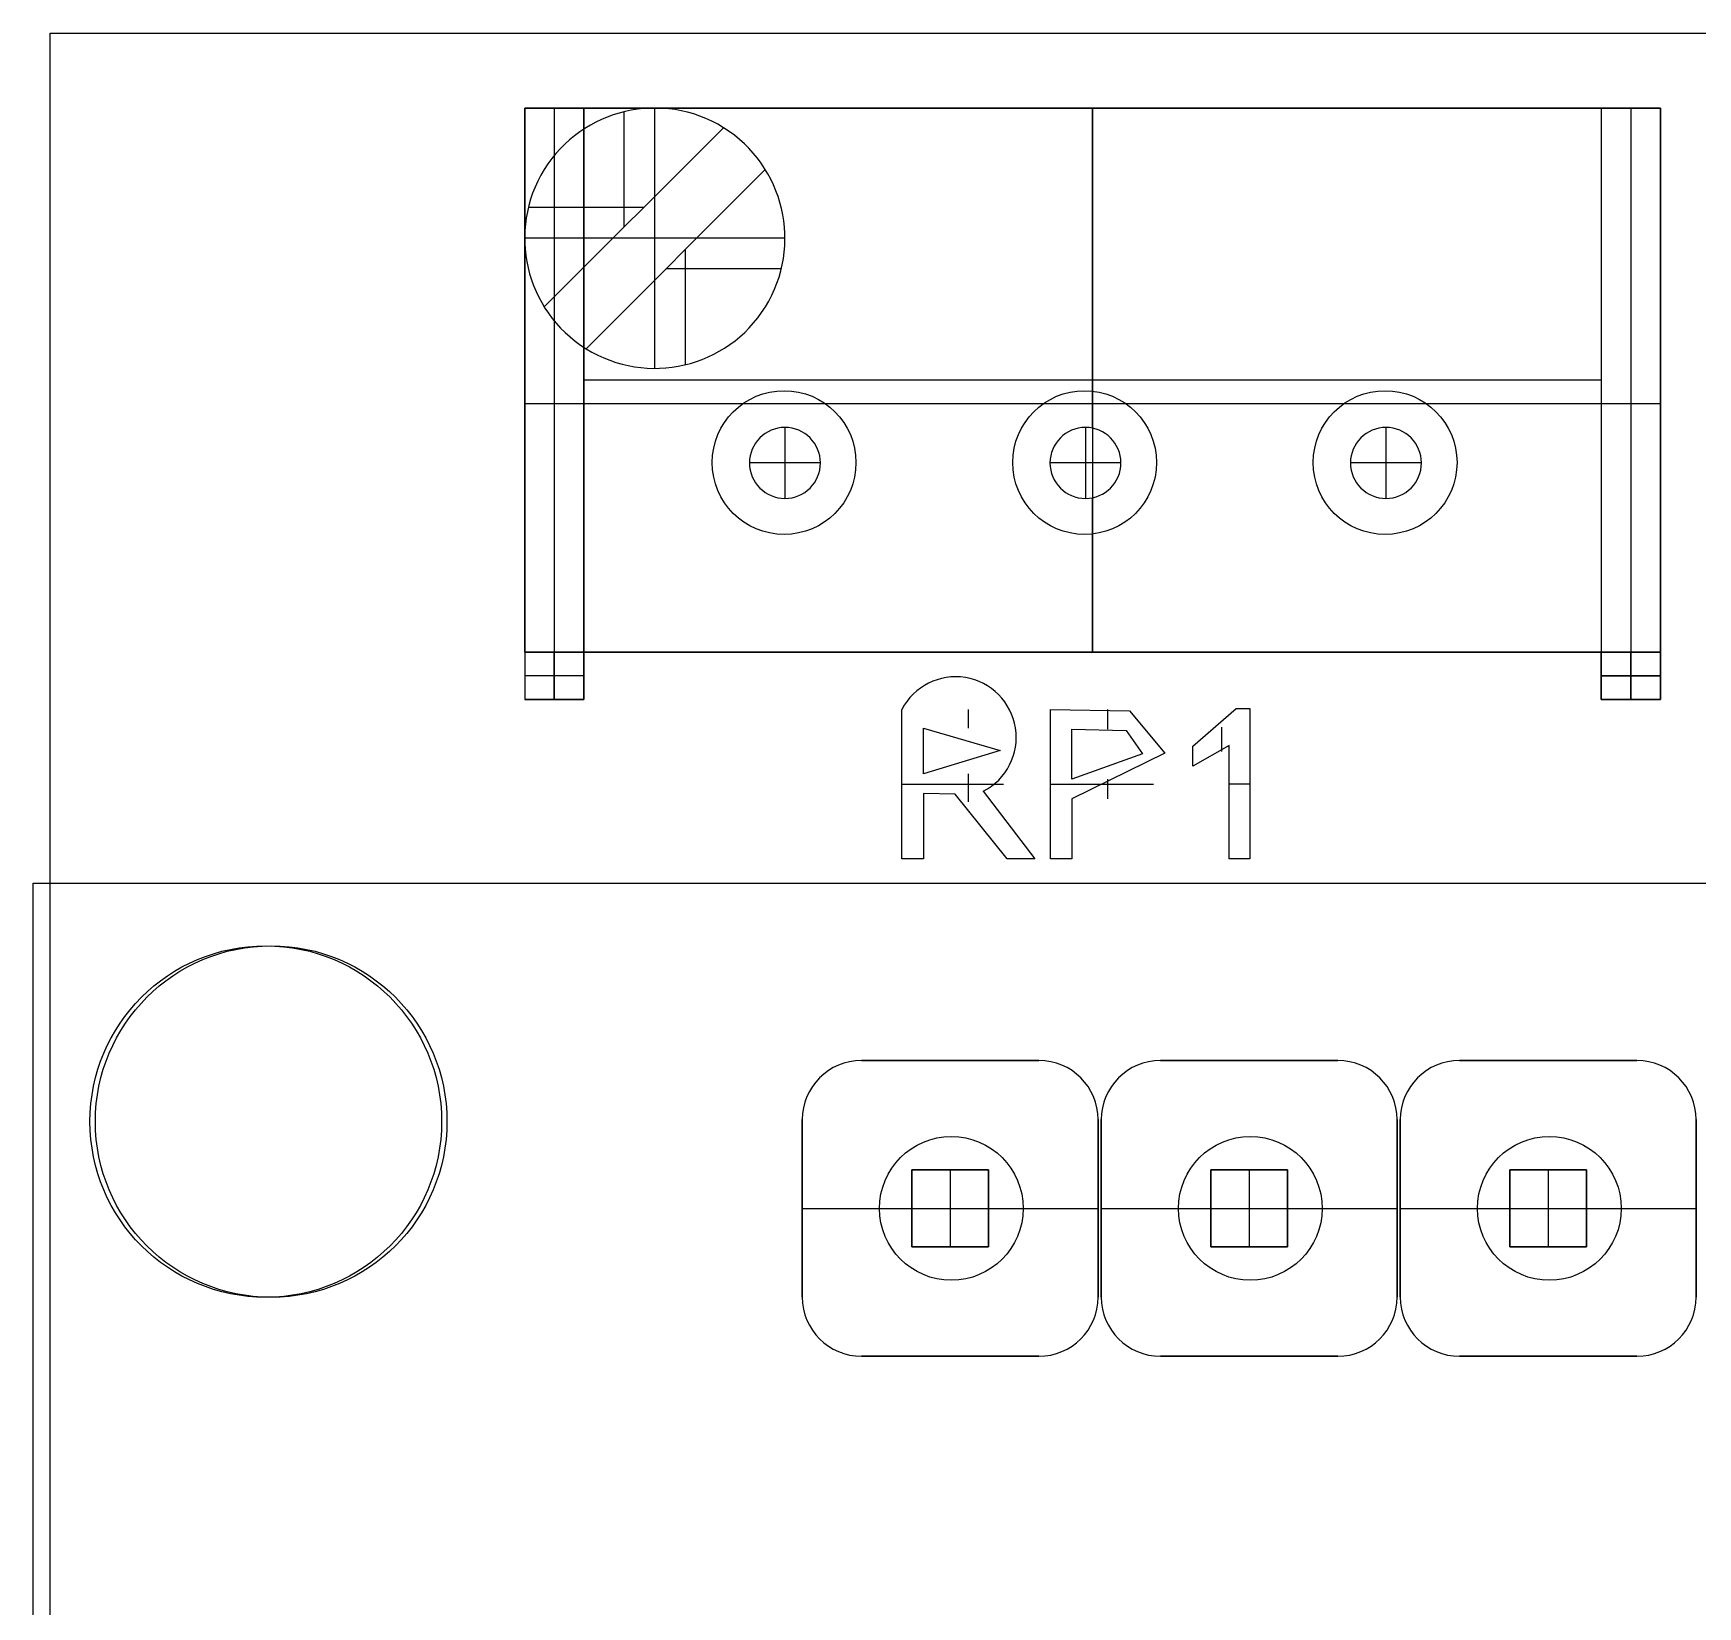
# Model space of a CAD drawing. Extents: x -0.02 to 3.17, y 0 to 2.28.
# Drawn here: x -0.019 to 0.535, y 1.754 to 2.278 of the extents above; entities that cross this region are included whole.
import ezdxf

# ---------------------------------------------------------------- set-up
doc = ezdxf.new("R2010")
doc.units = 0
doc.header["$LTSCALE"] = 0.03937
for name, color, linetype in [('LCDKEYPAD_SHIELD$1602', 3, 'CONTINUOUS'), ('LCDKEYPAD_SHIELD$1602$LCD_', 7, 'CONTINUOUS'), ('LCDKEYPAD_SHIELD$BOARD', 178, 'CONTINUOUS'), ('LCDKEYPAD_SHIELD$LKS_COMPO', 7, 'CONTINUOUS'), ('LCDKEYPAD_SHIELD$NOTES', 7, 'CONTINUOUS')]:
    doc.layers.add(name, color=color, linetype=linetype)

msp = doc.modelspace()

# ---------------------------------------------------------------- linework, layer by layer
at = {"layer": 'LCDKEYPAD_SHIELD$1602'}
for p, q in [((-0.01913, 0.57784, 0.16356), (-0.01913, 1.99517, 0.16356)), ((-0.01913, 1.99517, 0.16356), (-0.01913, 1.99517, 0.10057)), ((-0.01913, 0.57784, 0.10057), (-0.01913, 1.99517, 0.10057)), ((-0.01913, 1.99517, 0.16356), (3.15016, 1.99517, 0.16356)), ((-0.01913, 1.99517, 0.10057), (3.15016, 1.99517, 0.10057)), ((0.11674, 1.9158, 0.10057), (0.11674, 1.9158, 0.16356))]:
    msp.add_line(p, q, dxfattribs=at)
for centre in [(0.05824, 1.9158, 0.16356), (0.05824, 1.9158, 0.10057)]:
    msp.add_circle(centre, 0.0585, dxfattribs=at)
at = {"layer": 'LCDKEYPAD_SHIELD$1602$LCD_', "color": 0}
for p, q in [((0.25646, 1.93611, 0.00214), (0.31552, 1.93611, 0.00214)), ((0.25646, 1.93611, 0.00214), (0.31552, 1.93611, 0.00214)), ((0.31552, 1.93611, 0.10057), (0.25646, 1.93611, 0.10057)), ((0.25646, 1.93611, 0.10057), (0.25646, 1.93611, 0.00214)), ((0.31552, 1.93611, 0.05136), (0.25646, 1.93611, 0.05136)), ((0.25646, 1.93611, 0.10057), (0.25646, 1.93611, 0.00214)), ((0.28599, 1.93611, 0.00214), (0.28599, 1.93611, 0.10057)), ((0.31552, 1.93611, 0.00214), (0.31552, 1.93611, 0.10057)), ((0.31552, 1.93611, 0.00214), (0.31552, 1.93611, 0.10057)), ((0.35596, 1.93611, 0.10057), (0.35596, 1.93611, 0.00214)), ((0.35596, 1.93611, 0.00214), (0.41502, 1.93611, 0.00214)), ((0.41502, 1.93611, 0.10057), (0.35596, 1.93611, 0.10057)), ((0.35596, 1.93611, 0.10057), (0.35596, 1.93611, 0.00214)), ((0.41502, 1.93611, 0.05136), (0.35596, 1.93611, 0.05136)), ((0.35596, 1.93611, 0.00214), (0.41502, 1.93611, 0.00214)), ((0.38549, 1.93611, 0.00214), (0.38549, 1.93611, 0.10057)), ((0.41502, 1.93611, 0.00214), (0.41502, 1.93611, 0.10057)), ((0.41502, 1.93611, 0.00214), (0.41502, 1.93611, 0.10057)), ((0.45546, 1.93611, 0.10057), (0.45546, 1.93611, 0.00214)), ((0.45546, 1.93611, 0.00214), (0.51452, 1.93611, 0.00214)), ((0.51452, 1.93611, 0.10057), (0.45546, 1.93611, 0.10057)), ((0.45546, 1.93611, 0.10057), (0.45546, 1.93611, 0.00214)), ((0.51452, 1.93611, 0.05136), (0.45546, 1.93611, 0.05136)), ((0.45546, 1.93611, 0.00214), (0.51452, 1.93611, 0.00214)), ((0.48499, 1.93611, 0.00214), (0.48499, 1.93611, 0.10057)), ((0.51452, 1.93611, 0.00214), (0.51452, 1.93611, 0.10057)), ((0.51452, 1.93611, 0.00214), (0.51452, 1.93611, 0.10057)), ((0.23678, 1.85737, 0.00214), (0.23678, 1.91643, 0.00214)), ((0.23678, 1.91643, 0.00214), (0.23678, 1.91643, 0.10057)), ((0.23678, 1.85737, 0.00214), (0.23678, 1.91643, 0.00214)), ((0.23678, 1.91643, 0.10057), (0.23678, 1.85737, 0.10057)), ((0.23678, 1.91643, 0.00214), (0.23678, 1.91643, 0.10057)), ((0.23678, 1.91643, 0.05136), (0.23678, 1.85737, 0.05136)), ((0.3352, 1.85737, 0.10057), (0.3352, 1.91643, 0.10057)), ((0.3352, 1.91643, 0.10057), (0.3352, 1.91643, 0.00214)), ((0.3352, 1.91643, 0.00214), (0.3352, 1.85737, 0.00214)), ((0.3352, 1.85737, 0.05136), (0.3352, 1.91643, 0.05136)), ((0.3352, 1.91643, 0.00214), (0.3352, 1.85737, 0.00214)), ((0.3352, 1.91643, 0.00214), (0.3352, 1.91643, 0.10057)), ((0.33628, 1.85737, 0.00214), (0.33628, 1.91643, 0.00214)), ((0.33628, 1.91643, 0.10057), (0.33628, 1.85737, 0.10057)), ((0.33628, 1.91643, 0.00214), (0.33628, 1.91643, 0.10057)), ((0.33628, 1.91643, 0.05136), (0.33628, 1.85737, 0.05136)), ((0.33628, 1.91643, 0.00214), (0.33628, 1.91643, 0.10057)), ((0.33628, 1.85737, 0.00214), (0.33628, 1.91643, 0.00214)), ((0.4347, 1.91643, 0.00214), (0.4347, 1.91643, 0.10057)), ((0.4347, 1.91643, 0.00214), (0.4347, 1.85737, 0.00214)), ((0.4347, 1.85737, 0.10057), (0.4347, 1.91643, 0.10057)), ((0.4347, 1.91643, 0.10057), (0.4347, 1.91643, 0.00214)), ((0.4347, 1.91643, 0.00214), (0.4347, 1.85737, 0.00214)), ((0.4347, 1.85737, 0.05136), (0.4347, 1.91643, 0.05136)), ((0.43578, 1.85737, 0.00214), (0.43578, 1.91643, 0.00214)), ((0.43578, 1.91643, 0.10057), (0.43578, 1.85737, 0.10057)), ((0.43578, 1.91643, 0.00214), (0.43578, 1.91643, 0.10057)), ((0.43578, 1.91643, 0.05136), (0.43578, 1.85737, 0.05136)), ((0.43578, 1.91643, 0.00214), (0.43578, 1.91643, 0.10057)), ((0.43578, 1.85737, 0.00214), (0.43578, 1.91643, 0.00214)), ((0.5342, 1.91643, 0.00214), (0.5342, 1.91643, 0.10057)), ((0.5342, 1.91643, 0.00214), (0.5342, 1.85737, 0.00214)), ((0.5342, 1.85737, 0.10057), (0.5342, 1.91643, 0.10057)), ((0.5342, 1.91643, 0.10057), (0.5342, 1.91643, 0.00214)), ((0.5342, 1.91643, 0.00214), (0.5342, 1.85737, 0.00214)), ((0.5342, 1.85737, 0.05136), (0.5342, 1.91643, 0.05136)), ((0.29878, 1.8997, 0.00214), (0.27319, 1.8997, 0.00214)), ((0.27319, 1.8997, 0.00214), (0.27319, 1.8741, 0.00214)), ((0.29878, 1.8741, 0.00214), (0.29878, 1.8997, 0.00214)), ((0.39828, 1.8997, 0.00214), (0.37269, 1.8997, 0.00214)), ((0.37269, 1.8997, 0.00214), (0.37269, 1.8741, 0.00214)), ((0.39828, 1.8741, 0.00214), (0.39828, 1.8997, 0.00214)), ((0.49778, 1.8997, 0.00214), (0.47219, 1.8997, 0.00214)), ((0.47219, 1.8997, 0.00214), (0.47219, 1.8741, 0.00214)), ((0.49778, 1.8741, 0.00214), (0.49778, 1.8997, 0.00214)), ((0.23678, 1.8869, 0.00214), (0.27319, 1.8869, 0.00214)), ((0.23678, 1.8869, 0.00214), (0.23678, 1.8869, 0.10057)), ((0.29878, 1.8869, 0.00214), (0.3352, 1.8869, 0.00214)), ((0.3352, 1.8869, 0.10057), (0.3352, 1.8869, 0.00214)), ((0.33628, 1.8869, 0.00214), (0.33628, 1.8869, 0.10057)), ((0.33628, 1.8869, 0.00214), (0.37269, 1.8869, 0.00214)), ((0.39828, 1.8869, 0.00214), (0.4347, 1.8869, 0.00214)), ((0.4347, 1.8869, 0.10057), (0.4347, 1.8869, 0.00214)), ((0.43578, 1.8869, 0.00214), (0.43578, 1.8869, 0.10057)), ((0.43578, 1.8869, 0.00214), (0.47219, 1.8869, 0.00214)), ((0.49778, 1.8869, 0.00214), (0.5342, 1.8869, 0.00214)), ((0.5342, 1.8869, 0.10057), (0.5342, 1.8869, 0.00214)), ((0.27319, 1.8741, 0.00214), (0.29878, 1.8741, 0.00214)), ((0.37269, 1.8741, 0.00214), (0.39828, 1.8741, 0.00214)), ((0.47219, 1.8741, 0.00214), (0.49778, 1.8741, 0.00214)), ((0.23678, 1.85737, 0.10057), (0.23678, 1.85737, 0.00214)), ((0.23678, 1.85737, 0.10057), (0.23678, 1.85737, 0.00214)), ((0.3352, 1.85737, 0.00214), (0.3352, 1.85737, 0.10057)), ((0.3352, 1.85737, 0.00214), (0.3352, 1.85737, 0.10057)), ((0.33628, 1.85737, 0.10057), (0.33628, 1.85737, 0.00214)), ((0.33628, 1.85737, 0.10057), (0.33628, 1.85737, 0.00214)), ((0.4347, 1.85737, 0.00214), (0.4347, 1.85737, 0.10057)), ((0.4347, 1.85737, 0.00214), (0.4347, 1.85737, 0.10057)), ((0.43578, 1.85737, 0.10057), (0.43578, 1.85737, 0.00214)), ((0.43578, 1.85737, 0.10057), (0.43578, 1.85737, 0.00214)), ((0.5342, 1.85737, 0.00214), (0.5342, 1.85737, 0.10057)), ((0.5342, 1.85737, 0.00214), (0.5342, 1.85737, 0.10057)), ((0.31552, 1.83769, 0.00214), (0.25646, 1.83769, 0.00214)), ((0.31552, 1.83769, 0.00214), (0.25646, 1.83769, 0.00214)), ((0.25646, 1.83769, 0.10057), (0.31552, 1.83769, 0.10057)), ((0.25646, 1.83769, 0.00214), (0.25646, 1.83769, 0.10057)), ((0.31552, 1.83769, 0.05136), (0.25646, 1.83769, 0.05136)), ((0.25646, 1.83769, 0.00214), (0.25646, 1.83769, 0.10057)), ((0.28599, 1.83769, 0.10057), (0.28599, 1.83769, 0.00214)), ((0.31552, 1.83769, 0.10057), (0.31552, 1.83769, 0.00214)), ((0.31552, 1.83769, 0.10057), (0.31552, 1.83769, 0.00214)), ((0.35596, 1.83769, 0.00214), (0.35596, 1.83769, 0.10057)), ((0.41502, 1.83769, 0.00214), (0.35596, 1.83769, 0.00214)), ((0.35596, 1.83769, 0.10057), (0.41502, 1.83769, 0.10057)), ((0.35596, 1.83769, 0.00214), (0.35596, 1.83769, 0.10057)), ((0.41502, 1.83769, 0.05136), (0.35596, 1.83769, 0.05136)), ((0.41502, 1.83769, 0.00214), (0.35596, 1.83769, 0.00214)), ((0.38549, 1.83769, 0.10057), (0.38549, 1.83769, 0.00214)), ((0.41502, 1.83769, 0.10057), (0.41502, 1.83769, 0.00214)), ((0.41502, 1.83769, 0.10057), (0.41502, 1.83769, 0.00214)), ((0.45546, 1.83769, 0.00214), (0.45546, 1.83769, 0.10057)), ((0.51452, 1.83769, 0.00214), (0.45546, 1.83769, 0.00214)), ((0.45546, 1.83769, 0.10057), (0.51452, 1.83769, 0.10057)), ((0.45546, 1.83769, 0.00214), (0.45546, 1.83769, 0.10057)), ((0.51452, 1.83769, 0.05136), (0.45546, 1.83769, 0.05136)), ((0.51452, 1.83769, 0.00214), (0.45546, 1.83769, 0.00214)), ((0.48499, 1.83769, 0.10057), (0.48499, 1.83769, 0.00214)), ((0.51452, 1.83769, 0.10057), (0.51452, 1.83769, 0.00214)), ((0.51452, 1.83769, 0.10057), (0.51452, 1.83769, 0.00214))]:
    msp.add_line(p, q, dxfattribs=at)
at = {"layer": 'LCDKEYPAD_SHIELD$1602$LCD_', "color": 7}
for p, q in [((0.29878, 1.8997, 0.06908), (0.27319, 1.8997, 0.06908)), ((0.27319, 1.8997, -0.14745), (0.27319, 1.8997, 0.00214)), ((0.27319, 1.8997, -0.14745), (0.29878, 1.8997, -0.14745)), ((0.27319, 1.8997, 0.06908), (0.27319, 1.8741, 0.06908)), ((0.27319, 1.8741, -0.14745), (0.27319, 1.8997, -0.14745)), ((0.29878, 1.8997, 0.21868), (0.27319, 1.8997, 0.21868)), ((0.27319, 1.8997, 0.21868), (0.27319, 1.8741, 0.21868)), ((0.27319, 1.8741, 0.00214), (0.27319, 1.8997, 0.00214)), ((0.27319, 1.8997, 0.06908), (0.27319, 1.8997, 0.21868)), ((0.27319, 1.8997, 0.00214), (0.29878, 1.8997, 0.00214)), ((0.27319, 1.8997, 0.00214), (0.27319, 1.8997, 0.06908)), ((0.27319, 1.8997, -0.03919), (0.27319, 1.8741, -0.03919)), ((0.27319, 1.8997, 0.11041), (0.27319, 1.8741, 0.11041)), ((0.29878, 1.8997, -0.03919), (0.27319, 1.8997, -0.03919)), ((0.29878, 1.8997, 0.11041), (0.27319, 1.8997, 0.11041)), ((0.27319, 1.8741, -0.14745), (0.27319, 1.8997, -0.14745)), ((0.27319, 1.8997, -0.14745), (0.29878, 1.8997, -0.14745)), ((0.28599, 1.8997, 0.00214), (0.28599, 1.8997, 0.06908)), ((0.28599, 1.8997, -0.14745), (0.28599, 1.8997, 0.00214)), ((0.28599, 1.8997, 0.06908), (0.28599, 1.8997, 0.21868)), ((0.28599, 1.8997, -0.14745), (0.28599, 1.8741, -0.14745)), ((0.29878, 1.8997, 0.06908), (0.29878, 1.8997, 0.00214)), ((0.29878, 1.8741, 0.06908), (0.29878, 1.8997, 0.06908)), ((0.29878, 1.8997, -0.14745), (0.29878, 1.8741, -0.14745)), ((0.29878, 1.8997, 0.21868), (0.29878, 1.8997, 0.06908)), ((0.29878, 1.8741, 0.21868), (0.29878, 1.8997, 0.21868)), ((0.29878, 1.8997, 0.00214), (0.29878, 1.8741, 0.00214)), ((0.29878, 1.8997, 0.00214), (0.29878, 1.8997, -0.14745)), ((0.29878, 1.8997, -0.03919), (0.29878, 1.8741, -0.03919)), ((0.29878, 1.8997, 0.11041), (0.29878, 1.8741, 0.11041)), ((0.29878, 1.8997, -0.14745), (0.29878, 1.8741, -0.14745)), ((0.37269, 1.8997, 0.06908), (0.37269, 1.8741, 0.06908)), ((0.37269, 1.8997, -0.14745), (0.37269, 1.8997, 0.00214)), ((0.37269, 1.8741, -0.14745), (0.37269, 1.8997, -0.14745)), ((0.39828, 1.8997, 0.06908), (0.37269, 1.8997, 0.06908)), ((0.37269, 1.8997, -0.14745), (0.39828, 1.8997, -0.14745)), ((0.37269, 1.8997, 0.21868), (0.37269, 1.8741, 0.21868)), ((0.39828, 1.8997, 0.21868), (0.37269, 1.8997, 0.21868)), ((0.37269, 1.8997, 0.00214), (0.39828, 1.8997, 0.00214)), ((0.37269, 1.8997, 0.06908), (0.37269, 1.8997, 0.21868)), ((0.37269, 1.8741, 0.00214), (0.37269, 1.8997, 0.00214)), ((0.37269, 1.8997, 0.00214), (0.37269, 1.8997, 0.06908)), ((0.39828, 1.8997, -0.03919), (0.37269, 1.8997, -0.03919)), ((0.39828, 1.8997, 0.11041), (0.37269, 1.8997, 0.11041)), ((0.37269, 1.8997, -0.03919), (0.37269, 1.8741, -0.03919)), ((0.37269, 1.8997, 0.11041), (0.37269, 1.8741, 0.11041)), ((0.37269, 1.8741, -0.14745), (0.37269, 1.8997, -0.14745)), ((0.37269, 1.8997, -0.14745), (0.39828, 1.8997, -0.14745)), ((0.38549, 1.8997, 0.00214), (0.38549, 1.8997, 0.06908)), ((0.38549, 1.8997, -0.14745), (0.38549, 1.8997, 0.00214)), ((0.38549, 1.8997, 0.06908), (0.38549, 1.8997, 0.21868)), ((0.38549, 1.8997, -0.14745), (0.38549, 1.8741, -0.14745)), ((0.39828, 1.8741, 0.06908), (0.39828, 1.8997, 0.06908)), ((0.39828, 1.8997, -0.14745), (0.39828, 1.8741, -0.14745)), ((0.39828, 1.8997, 0.06908), (0.39828, 1.8997, 0.00214)), ((0.39828, 1.8741, 0.21868), (0.39828, 1.8997, 0.21868)), ((0.39828, 1.8997, 0.21868), (0.39828, 1.8997, 0.06908)), ((0.39828, 1.8997, 0.00214), (0.39828, 1.8741, 0.00214)), ((0.39828, 1.8997, 0.00214), (0.39828, 1.8997, -0.14745)), ((0.39828, 1.8997, -0.03919), (0.39828, 1.8741, -0.03919)), ((0.39828, 1.8997, 0.11041), (0.39828, 1.8741, 0.11041)), ((0.39828, 1.8997, -0.14745), (0.39828, 1.8741, -0.14745)), ((0.47219, 1.8997, 0.06908), (0.47219, 1.8741, 0.06908)), ((0.47219, 1.8997, -0.14745), (0.47219, 1.8997, 0.00214)), ((0.47219, 1.8741, -0.14745), (0.47219, 1.8997, -0.14745)), ((0.49778, 1.8997, 0.06908), (0.47219, 1.8997, 0.06908)), ((0.47219, 1.8997, -0.14745), (0.49778, 1.8997, -0.14745)), ((0.47219, 1.8997, 0.21868), (0.47219, 1.8741, 0.21868)), ((0.49778, 1.8997, 0.21868), (0.47219, 1.8997, 0.21868)), ((0.47219, 1.8997, 0.00214), (0.49778, 1.8997, 0.00214)), ((0.47219, 1.8997, 0.06908), (0.47219, 1.8997, 0.21868)), ((0.47219, 1.8741, 0.00214), (0.47219, 1.8997, 0.00214)), ((0.47219, 1.8997, 0.00214), (0.47219, 1.8997, 0.06908)), ((0.49778, 1.8997, -0.03919), (0.47219, 1.8997, -0.03919)), ((0.49778, 1.8997, 0.11041), (0.47219, 1.8997, 0.11041)), ((0.47219, 1.8997, -0.03919), (0.47219, 1.8741, -0.03919)), ((0.47219, 1.8997, 0.11041), (0.47219, 1.8741, 0.11041)), ((0.47219, 1.8741, -0.14745), (0.47219, 1.8997, -0.14745)), ((0.47219, 1.8997, -0.14745), (0.49778, 1.8997, -0.14745)), ((0.48499, 1.8997, 0.00214), (0.48499, 1.8997, 0.06908)), ((0.48499, 1.8997, -0.14745), (0.48499, 1.8997, 0.00214)), ((0.48499, 1.8997, 0.06908), (0.48499, 1.8997, 0.21868)), ((0.48499, 1.8997, -0.14745), (0.48499, 1.8741, -0.14745)), ((0.49778, 1.8741, 0.06908), (0.49778, 1.8997, 0.06908)), ((0.49778, 1.8997, -0.14745), (0.49778, 1.8741, -0.14745)), ((0.49778, 1.8997, 0.06908), (0.49778, 1.8997, 0.00214)), ((0.49778, 1.8741, 0.21868), (0.49778, 1.8997, 0.21868)), ((0.49778, 1.8997, 0.21868), (0.49778, 1.8997, 0.06908)), ((0.49778, 1.8997, 0.00214), (0.49778, 1.8741, 0.00214)), ((0.49778, 1.8997, 0.00214), (0.49778, 1.8997, -0.14745)), ((0.49778, 1.8997, -0.03919), (0.49778, 1.8741, -0.03919)), ((0.49778, 1.8997, 0.11041), (0.49778, 1.8741, 0.11041)), ((0.49778, 1.8997, -0.14745), (0.49778, 1.8741, -0.14745)), ((0.27319, 1.8869, 0.00214), (0.27319, 1.8869, 0.06908)), ((0.27319, 1.8869, -0.14745), (0.27319, 1.8869, 0.00214)), ((0.27319, 1.8869, 0.06908), (0.27319, 1.8869, 0.21868)), ((0.27319, 1.8869, -0.14745), (0.29878, 1.8869, -0.14745)), ((0.29878, 1.8869, 0.06908), (0.29878, 1.8869, 0.00214)), ((0.29878, 1.8869, 0.00214), (0.29878, 1.8869, -0.14745)), ((0.29878, 1.8869, 0.21868), (0.29878, 1.8869, 0.06908)), ((0.37269, 1.8869, 0.00214), (0.37269, 1.8869, 0.06908)), ((0.37269, 1.8869, -0.14745), (0.37269, 1.8869, 0.00214)), ((0.37269, 1.8869, 0.06908), (0.37269, 1.8869, 0.21868)), ((0.37269, 1.8869, -0.14745), (0.39828, 1.8869, -0.14745)), ((0.39828, 1.8869, 0.06908), (0.39828, 1.8869, 0.00214)), ((0.39828, 1.8869, 0.00214), (0.39828, 1.8869, -0.14745)), ((0.39828, 1.8869, 0.21868), (0.39828, 1.8869, 0.06908)), ((0.47219, 1.8869, 0.00214), (0.47219, 1.8869, 0.06908)), ((0.47219, 1.8869, -0.14745), (0.47219, 1.8869, 0.00214)), ((0.47219, 1.8869, 0.06908), (0.47219, 1.8869, 0.21868)), ((0.47219, 1.8869, -0.14745), (0.49778, 1.8869, -0.14745)), ((0.49778, 1.8869, 0.06908), (0.49778, 1.8869, 0.00214)), ((0.49778, 1.8869, 0.00214), (0.49778, 1.8869, -0.14745)), ((0.49778, 1.8869, 0.21868), (0.49778, 1.8869, 0.06908)), ((0.27319, 1.8741, -0.14745), (0.27319, 1.8741, 0.00214)), ((0.27319, 1.8741, 0.06908), (0.29878, 1.8741, 0.06908)), ((0.29878, 1.8741, -0.14745), (0.27319, 1.8741, -0.14745)), ((0.27319, 1.8741, 0.21868), (0.29878, 1.8741, 0.21868)), ((0.29878, 1.8741, 0.00214), (0.27319, 1.8741, 0.00214)), ((0.27319, 1.8741, 0.06908), (0.27319, 1.8741, 0.21868)), ((0.27319, 1.8741, 0.00214), (0.27319, 1.8741, 0.06908)), ((0.29878, 1.8741, -0.03919), (0.27319, 1.8741, -0.03919)), ((0.29878, 1.8741, 0.11041), (0.27319, 1.8741, 0.11041)), ((0.29878, 1.8741, -0.14745), (0.27319, 1.8741, -0.14745)), ((0.28599, 1.8741, 0.06908), (0.28599, 1.8741, 0.00214)), ((0.28599, 1.8741, 0.00214), (0.28599, 1.8741, -0.14745)), ((0.28599, 1.8741, 0.21868), (0.28599, 1.8741, 0.06908)), ((0.29878, 1.8741, -0.14745), (0.29878, 1.8741, 0.00214)), ((0.29878, 1.8741, 0.06908), (0.29878, 1.8741, 0.21868)), ((0.29878, 1.8741, 0.00214), (0.29878, 1.8741, 0.06908)), ((0.37269, 1.8741, 0.06908), (0.39828, 1.8741, 0.06908)), ((0.37269, 1.8741, -0.14745), (0.37269, 1.8741, 0.00214)), ((0.39828, 1.8741, -0.14745), (0.37269, 1.8741, -0.14745)), ((0.37269, 1.8741, 0.21868), (0.39828, 1.8741, 0.21868)), ((0.37269, 1.8741, 0.06908), (0.37269, 1.8741, 0.21868)), ((0.39828, 1.8741, 0.00214), (0.37269, 1.8741, 0.00214)), ((0.37269, 1.8741, 0.00214), (0.37269, 1.8741, 0.06908)), ((0.39828, 1.8741, -0.03919), (0.37269, 1.8741, -0.03919)), ((0.39828, 1.8741, 0.11041), (0.37269, 1.8741, 0.11041)), ((0.39828, 1.8741, -0.14745), (0.37269, 1.8741, -0.14745)), ((0.38549, 1.8741, 0.06908), (0.38549, 1.8741, 0.00214)), ((0.38549, 1.8741, 0.00214), (0.38549, 1.8741, -0.14745)), ((0.38549, 1.8741, 0.21868), (0.38549, 1.8741, 0.06908)), ((0.39828, 1.8741, -0.14745), (0.39828, 1.8741, 0.00214)), ((0.39828, 1.8741, 0.06908), (0.39828, 1.8741, 0.21868)), ((0.39828, 1.8741, 0.00214), (0.39828, 1.8741, 0.06908)), ((0.47219, 1.8741, 0.06908), (0.49778, 1.8741, 0.06908)), ((0.47219, 1.8741, -0.14745), (0.47219, 1.8741, 0.00214)), ((0.49778, 1.8741, -0.14745), (0.47219, 1.8741, -0.14745)), ((0.47219, 1.8741, 0.21868), (0.49778, 1.8741, 0.21868)), ((0.47219, 1.8741, 0.06908), (0.47219, 1.8741, 0.21868)), ((0.49778, 1.8741, 0.00214), (0.47219, 1.8741, 0.00214)), ((0.47219, 1.8741, 0.00214), (0.47219, 1.8741, 0.06908)), ((0.49778, 1.8741, -0.03919), (0.47219, 1.8741, -0.03919)), ((0.49778, 1.8741, 0.11041), (0.47219, 1.8741, 0.11041)), ((0.49778, 1.8741, -0.14745), (0.47219, 1.8741, -0.14745)), ((0.48499, 1.8741, 0.06908), (0.48499, 1.8741, 0.00214)), ((0.48499, 1.8741, 0.00214), (0.48499, 1.8741, -0.14745)), ((0.48499, 1.8741, 0.21868), (0.48499, 1.8741, 0.06908)), ((0.49778, 1.8741, -0.14745), (0.49778, 1.8741, 0.00214)), ((0.49778, 1.8741, 0.06908), (0.49778, 1.8741, 0.21868)), ((0.49778, 1.8741, 0.00214), (0.49778, 1.8741, 0.06908))]:
    msp.add_line(p, q, dxfattribs=at)
at = {"layer": 'LCDKEYPAD_SHIELD$1602$LCD_', "color": 0}
for centre, start, end in [((0.25646, 1.91643, 0.00214), 90, 180), ((0.25646, 1.91643, 0.10057), 90, 180), ((0.25646, 1.91643, 0.00214), 90, 180), ((0.25646, 1.91643, 0.05136), 90, 180), ((0.31552, 1.91643, 0.00214), 0, 90), ((0.31552, 1.91643, 0.10057), 0, 90), ((0.31552, 1.91643, 0.00214), 0, 90), ((0.31552, 1.91643, 0.05136), 0, 90), ((0.35596, 1.91643, 0.10057), 90, 180), ((0.35596, 1.91643, 0.00214), 90, 180), ((0.35596, 1.91643, 0.05136), 90, 180), ((0.35596, 1.91643, 0.00214), 90, 180), ((0.41502, 1.91643, 0.10057), 0, 90), ((0.41502, 1.91643, 0.00214), 0, 90), ((0.41502, 1.91643, 0.05136), 0, 90), ((0.41502, 1.91643, 0.00214), 0, 90), ((0.45546, 1.91643, 0.10057), 90, 180), ((0.45546, 1.91643, 0.00214), 90, 180), ((0.45546, 1.91643, 0.05136), 90, 180), ((0.45546, 1.91643, 0.00214), 90, 180), ((0.51452, 1.91643, 0.10057), 0, 90), ((0.51452, 1.91643, 0.00214), 0, 90), ((0.51452, 1.91643, 0.05136), 0, 90), ((0.51452, 1.91643, 0.00214), 0, 90), ((0.25646, 1.85737, 0.00214), 180, 270), ((0.25646, 1.85737, 0.10057), 180, 270), ((0.25646, 1.85737, 0.00214), 180, 270), ((0.25646, 1.85737, 0.05136), 180, 270), ((0.31552, 1.85737, 0.00214), 270, 0), ((0.31552, 1.85737, 0.10057), 270, 0), ((0.31552, 1.85737, 0.00214), 270, 0), ((0.31552, 1.85737, 0.05136), 270, 0), ((0.35596, 1.85737, 0.10057), 180, 270), ((0.35596, 1.85737, 0.00214), 180, 270), ((0.35596, 1.85737, 0.05136), 180, 270), ((0.35596, 1.85737, 0.00214), 180, 270), ((0.41502, 1.85737, 0.10057), 270, 0), ((0.41502, 1.85737, 0.00214), 270, 0), ((0.41502, 1.85737, 0.05136), 270, 0), ((0.41502, 1.85737, 0.00214), 270, 0), ((0.45546, 1.85737, 0.10057), 180, 270), ((0.45546, 1.85737, 0.00214), 180, 270), ((0.45546, 1.85737, 0.05136), 180, 270), ((0.45546, 1.85737, 0.00214), 180, 270), ((0.51452, 1.85737, 0.10057), 270, 0), ((0.51452, 1.85737, 0.00214), 270, 0), ((0.51452, 1.85737, 0.05136), 270, 0), ((0.51452, 1.85737, 0.00214), 270, 0)]:
    msp.add_arc(centre, 0.01969, start, end, dxfattribs=at)
at = {"layer": 'LCDKEYPAD_SHIELD$BOARD'}
for p, q in [((-0.01348, 0), (-0.01348, 2.278)), ((-0.01348, 2.278), (-0.01348, 2.278, -0.06)), ((-0.01348, 0, -0.06), (-0.01348, 2.278, -0.06)), ((-0.01348, 2.278), (2.928, 2.278)), ((-0.01348, 2.278, -0.06), (2.928, 2.278, -0.06)), ((0.23072, 2.11121), (0.23072, 2.11121, -0.06)), ((0.33072, 2.11121), (0.33072, 2.11121, -0.06)), ((0.43072, 2.11121), (0.43072, 2.11121, -0.06)), ((0.11852, 1.9158), (0.11852, 1.9158, -0.06)), ((0.28637, 1.91082), (0.28637, 1.91082, -0.06)), ((0.38587, 1.91082), (0.38587, 1.91082, -0.06)), ((0.48537, 1.91082), (0.48537, 1.91082, -0.06))]:
    msp.add_line(p, q, dxfattribs=at)
for centre, radius in [((0.23072, 2.13513), 0.02392), ((0.23072, 2.13513, -0.06), 0.02392), ((0.33072, 2.13513), 0.02392), ((0.33072, 2.13513, -0.06), 0.02392), ((0.43072, 2.13513), 0.02392), ((0.43072, 2.13513, -0.06), 0.02392), ((0.06002, 1.9158), 0.0585), ((0.06002, 1.9158, -0.06), 0.0585), ((0.28637, 1.8869), 0.02392), ((0.28637, 1.8869, -0.06), 0.02392), ((0.38587, 1.8869), 0.02392), ((0.38587, 1.8869, -0.06), 0.02392), ((0.48537, 1.8869), 0.02392), ((0.48537, 1.8869, -0.06), 0.02392)]:
    msp.add_circle(centre, radius, dxfattribs=at)
at = {"layer": 'LCDKEYPAD_SHIELD$LKS_COMPO', "color": 162}
for p, q in [((0.16407, 2.25311), (0.14439, 2.25311)), ((0.14439, 2.25311), (0.14439, 2.05626)), ((0.14439, 2.25311, 0.3937), (0.14439, 2.25311)), ((0.14439, 2.25311, 0.3937), (0.14439, 2.05626, 0.3937)), ((0.52234, 2.25311, 0.3937), (0.14439, 2.25311, 0.3937)), ((0.14439, 2.07201, 0.19685), (0.14439, 2.25311, 0.19685)), ((0.14439, 2.25311, 0.19685), (0.52234, 2.25311, 0.19685)), ((0.15423, 2.25311), (0.15423, 2.05626)), ((0.16407, 2.25311, 0.00984), (0.50265, 2.25311, 0.00984)), ((0.16407, 2.07201, 0.00984), (0.16407, 2.25311, 0.00984)), ((0.16407, 2.25311), (0.16407, 2.05626)), ((0.16407, 2.25311, 0.00984), (0.16407, 2.25311)), ((0.16407, 2.05626, 0.00984), (0.16407, 2.25311, 0.00984)), ((0.33336, 2.14657, 0.00984), (0.33336, 2.25311, 0.00984)), ((0.33336, 2.25311, 0.00984), (0.33336, 2.25311, 0.3937)), ((0.33336, 2.25311, 0.3937), (0.33336, 2.07201, 0.3937)), ((0.50265, 2.25311, 0.00984), (0.50265, 2.07201, 0.00984)), ((0.50265, 2.25311), (0.50265, 2.05626)), ((0.52234, 2.25311), (0.50265, 2.25311)), ((0.50265, 2.25311, 0.00984), (0.50265, 2.25311)), ((0.50265, 2.25311, 0.00984), (0.50265, 2.05626, 0.00984)), ((0.5125, 2.25311), (0.5125, 2.05626)), ((0.52234, 2.05626), (0.52234, 2.25311)), ((0.52234, 2.05626, 0.3937), (0.52234, 2.25311, 0.3937)), ((0.52234, 2.25311, 0.3937), (0.52234, 2.25311)), ((0.52234, 2.25311, 0.19685), (0.52234, 2.07201, 0.19685)), ((0.50265, 2.16256, 0.00984), (0.16407, 2.16256, 0.00984)), ((0.16407, 2.15469), (0.14439, 2.15469)), ((0.14439, 2.15469), (0.14439, 2.15469, 0.3937)), ((0.52234, 2.15469, 0.3937), (0.14439, 2.15469, 0.3937)), ((0.16407, 2.15469), (0.16407, 2.15469, 0.00984)), ((0.52234, 2.15469), (0.50265, 2.15469)), ((0.50265, 2.15469), (0.50265, 2.15469, 0.00984)), ((0.52234, 2.15469), (0.52234, 2.15469, 0.3937)), ((0.22333, 2.14398, -0.10827), (0.22333, 2.14398, 0.00984)), ((0.231, 2.14681, -0.10827), (0.231, 2.14681, 0.00984)), ((0.231, 2.14681, -0.10827), (0.231, 2.12319, -0.10827)), ((0.23867, 2.14398, -0.10827), (0.23867, 2.14398, 0.00984)), ((0.32333, 2.14398, -0.10827), (0.32333, 2.14398, 0.00984)), ((0.331, 2.14681, -0.10827), (0.331, 2.14681, 0.00984)), ((0.331, 2.14681, -0.10827), (0.331, 2.12319, -0.10827)), ((0.33867, 2.14398, -0.10827), (0.33867, 2.14398, 0.00984)), ((0.42333, 2.14398, -0.10827), (0.42333, 2.14398, 0.00984)), ((0.431, 2.14681, -0.10827), (0.431, 2.14681, 0.00984)), ((0.431, 2.14681, -0.10827), (0.431, 2.12319, -0.10827)), ((0.43867, 2.14398, -0.10827), (0.43867, 2.14398, 0.00984)), ((0.21919, 2.135, -0.10827), (0.21919, 2.135, 0.00984)), ((0.24281, 2.135, -0.10827), (0.21919, 2.135, -0.10827)), ((0.24281, 2.135, -0.10827), (0.24281, 2.135, 0.00984)), ((0.31919, 2.135, -0.10827), (0.31919, 2.135, 0.00984)), ((0.34281, 2.135, -0.10827), (0.31919, 2.135, -0.10827)), ((0.34281, 2.135, -0.10827), (0.34281, 2.135, 0.00984)), ((0.41919, 2.135, -0.10827), (0.41919, 2.135, 0.00984)), ((0.44281, 2.135, -0.10827), (0.41919, 2.135, -0.10827)), ((0.44281, 2.135, -0.10827), (0.44281, 2.135, 0.00984)), ((0.22333, 2.12602, -0.10827), (0.22333, 2.12602, 0.00984)), ((0.231, 2.12319, -0.10827), (0.231, 2.12319, 0.00984)), ((0.23867, 2.12602, -0.10827), (0.23867, 2.12602, 0.00984)), ((0.32333, 2.12602, -0.10827), (0.32333, 2.12602, 0.00984)), ((0.331, 2.12319, -0.10827), (0.331, 2.12319, 0.00984)), ((0.33336, 2.07201, 0.00984), (0.33336, 2.12343, 0.00984)), ((0.33867, 2.12602, -0.10827), (0.33867, 2.12602, 0.00984)), ((0.42333, 2.12602, -0.10827), (0.42333, 2.12602, 0.00984)), ((0.431, 2.12319, -0.10827), (0.431, 2.12319, 0.00984)), ((0.43867, 2.12602, -0.10827), (0.43867, 2.12602, 0.00984)), ((0.14439, 2.07201, 0.37402), (0.14439, 2.05626, 0.37402)), ((0.14439, 2.07201, 0.37402), (0.14439, 2.07201, 0.01969)), ((0.14439, 2.07201, 0.01969), (0.14439, 2.05626, 0.01969)), ((0.14439, 2.07201, 0.37402), (0.16407, 2.07201, 0.37402)), ((0.16407, 2.07201, 0.01969), (0.14439, 2.07201, 0.01969)), ((0.14439, 2.07201, 0.20177), (0.52234, 2.07201, 0.20177)), ((0.15423, 2.07201, 0.37402), (0.15423, 2.05626, 0.37402)), ((0.15423, 2.05626, 0.01969), (0.15423, 2.07201, 0.01969)), ((0.50265, 2.07201, 0.00984), (0.16407, 2.07201, 0.00984)), ((0.50265, 2.07201, 0.3937), (0.16407, 2.07201, 0.3937)), ((0.16407, 2.07201, 0.3937), (0.16407, 2.05626, 0.3937)), ((0.16407, 2.07201, 0.37402), (0.16407, 2.07201, 0.3937)), ((0.16407, 2.07201, 0.00984), (0.16407, 2.07201, 0.01969)), ((0.16407, 2.07201, 0.37402), (0.16407, 2.05626, 0.37402)), ((0.16407, 2.07201, 0.01969), (0.16407, 2.05626, 0.01969)), ((0.16407, 2.05626, 0.38386), (0.16407, 2.07201, 0.38386)), ((0.33336, 2.07201, 0.00984), (0.33336, 2.07201, 0.3937)), ((0.50265, 2.07201, 0.3937), (0.50265, 2.05626, 0.3937)), ((0.50265, 2.07201, 0.01969), (0.50265, 2.07201, 0.00984)), ((0.52234, 2.07201, 0.01969), (0.50265, 2.07201, 0.01969)), ((0.50265, 2.07201, 0.37402), (0.52234, 2.07201, 0.37402)), ((0.50265, 2.07201, 0.3937), (0.50265, 2.07201, 0.37402)), ((0.50265, 2.07201, 0.37402), (0.50265, 2.05626, 0.37402)), ((0.50265, 2.07201, 0.01969), (0.50265, 2.05626, 0.01969)), ((0.50265, 2.05626, 0.38386), (0.50265, 2.07201, 0.38386)), ((0.5125, 2.05626, 0.37402), (0.5125, 2.07201, 0.37402)), ((0.5125, 2.05626, 0.01969), (0.5125, 2.07201, 0.01969)), ((0.52234, 2.07201, 0.01969), (0.52234, 2.05626, 0.01969)), ((0.52234, 2.07201, 0.01969), (0.52234, 2.07201, 0.37402)), ((0.52234, 2.07201, 0.37402), (0.52234, 2.05626, 0.37402)), ((0.16407, 2.06413, 0.37402), (0.14439, 2.06413, 0.37402)), ((0.16407, 2.06413, 0.01969), (0.14439, 2.06413, 0.01969)), ((0.16407, 2.06413, 0.37402), (0.16407, 2.06413, 0.3937)), ((0.52234, 2.06413, 0.37402), (0.50265, 2.06413, 0.37402)), ((0.50265, 2.06413, 0.37402), (0.50265, 2.06413, 0.3937)), ((0.50265, 2.06413, 0.01969), (0.52234, 2.06413, 0.01969)), ((0.14439, 2.05626, 0.37402), (0.16407, 2.05626, 0.37402)), ((0.14439, 2.05626, 0.3937), (0.14439, 2.05626, 0.37402)), ((0.14439, 2.05626, 0.3937), (0.16407, 2.05626, 0.3937)), ((0.14439, 2.05626), (0.16407, 2.05626)), ((0.14439, 2.05626, 0.01969), (0.14439, 2.05626)), ((0.16407, 2.05626, 0.01969), (0.14439, 2.05626, 0.01969)), ((0.16407, 2.05626, 0.38386), (0.14439, 2.05626, 0.38386)), ((0.16407, 2.05626, 0.00984), (0.14439, 2.05626, 0.00984)), ((0.15423, 2.05626, 0.37402), (0.15423, 2.05626, 0.3937)), ((0.15423, 2.05626), (0.15423, 2.05626, 0.01969)), ((0.16407, 2.05626, 0.37402), (0.16407, 2.05626, 0.3937)), ((0.16407, 2.05626), (0.16407, 2.05626, 0.01969)), ((0.50265, 2.05626), (0.52234, 2.05626)), ((0.50265, 2.05626, 0.3937), (0.50265, 2.05626, 0.37402)), ((0.50265, 2.05626, 0.3937), (0.52234, 2.05626, 0.3937)), ((0.50265, 2.05626, 0.37402), (0.52234, 2.05626, 0.37402)), ((0.52234, 2.05626, 0.01969), (0.50265, 2.05626, 0.01969)), ((0.50265, 2.05626, 0.01969), (0.50265, 2.05626)), ((0.52234, 2.05626, 0.38386), (0.50265, 2.05626, 0.38386)), ((0.52234, 2.05626, 0.00984), (0.50265, 2.05626, 0.00984)), ((0.5125, 2.05626, 0.37402), (0.5125, 2.05626, 0.3937)), ((0.5125, 2.05626), (0.5125, 2.05626, 0.01969)), ((0.52234, 2.05626, 0.3937), (0.52234, 2.05626, 0.37402)), ((0.52234, 2.05626, 0.01969), (0.52234, 2.05626))]:
    msp.add_line(p, q, dxfattribs=at)
at = {"layer": 'LCDKEYPAD_SHIELD$LKS_COMPO', "color": 40}
for p, q in [((0.17747, 2.2135, 0.45669), (0.17747, 2.25189, 0.45669)), ((0.18119, 2.25262, 0.45669), (0.18119, 2.25262, 0.3937)), ((0.18769, 2.1665, 0.3937), (0.18769, 2.25311, 0.3937)), ((0.21055, 2.24658, 0.45669), (0.15091, 2.18694, 0.45669)), ((0.21055, 2.24658, 0.43701), (0.15091, 2.18694, 0.43701)), ((0.21055, 2.24658, 0.44685), (0.15091, 2.18694, 0.44685)), ((0.21055, 2.24658, 0.43701), (0.21055, 2.24658, 0.45669)), ((0.21055, 2.24658, 0.43701), (0.21055, 2.24658, 0.3937)), ((0.15091, 2.23266, 0.45669), (0.15091, 2.23266, 0.3937)), ((0.16483, 2.17302, 0.45669), (0.22447, 2.23266, 0.45669)), ((0.16483, 2.17302, 0.43701), (0.22447, 2.23266, 0.43701)), ((0.16483, 2.17302, 0.44685), (0.22447, 2.23266, 0.44685)), ((0.22447, 2.23266, 0.43701), (0.22447, 2.23266, 0.45669)), ((0.18769, 2.19588, 0.43701), (0.18769, 2.22372, 0.43701)), ((0.22896, 2.22292, 0.45669), (0.22896, 2.22292, 0.3937)), ((0.184, 2.22003, 0.45669), (0.14561, 2.22003, 0.45669)), ((0.18073, 2.21676, 0.43701), (0.18073, 2.21676, 0.45669)), ((0.231, 2.2098, 0.3937), (0.14439, 2.2098, 0.3937)), ((0.20161, 2.2098, 0.43701), (0.17377, 2.2098, 0.43701)), ((0.19792, 2.16772, 0.45669), (0.19792, 2.20611, 0.45669)), ((0.22978, 2.19958, 0.45669), (0.19139, 2.19958, 0.45669)), ((0.19465, 2.20284, 0.43701), (0.19465, 2.20284, 0.45669)), ((0.14642, 2.19668, 0.45669), (0.14642, 2.19668, 0.3937)), ((0.15091, 2.18694, 0.43701), (0.15091, 2.18694, 0.45669)), ((0.22447, 2.18694, 0.45669), (0.22447, 2.18694, 0.3937)), ((0.16483, 2.17302, 0.43701), (0.16483, 2.17302, 0.3937)), ((0.16483, 2.17302, 0.43701), (0.16483, 2.17302, 0.45669)), ((0.1942, 2.16699, 0.45669), (0.1942, 2.16699, 0.3937))]:
    msp.add_line(p, q, dxfattribs=at)
for centre, start, end in [((0.18769, 2.2098, 0.4252), 58.1366, 238.1366), ((0.18769, 2.2098, 0.3937), 238.1366, 58.1366), ((0.18769, 2.2098, 0.4252), 238.1366, 58.1366)]:
    msp.add_arc(centre, 0.04331, start, end, dxfattribs=at)
at = {"layer": 'LCDKEYPAD_SHIELD$LKS_COMPO', "color": 162}
for centre, start, end in [((0.231, 2.135, 0.00984), 90, 270), ((0.231, 2.135, -0.10827), 90, 270), ((0.231, 2.135, -0.04921), 90, 270), ((0.231, 2.135, 0.00984), 270, 90), ((0.231, 2.135, -0.10827), 270, 90), ((0.231, 2.135, -0.04921), 270, 90), ((0.331, 2.135, 0.00984), 90, 270), ((0.331, 2.135, -0.10827), 90, 270), ((0.331, 2.135, -0.04921), 90, 270), ((0.331, 2.135, 0.00984), 270, 90), ((0.331, 2.135, -0.10827), 270, 90), ((0.331, 2.135, -0.04921), 270, 90), ((0.431, 2.135, 0.00984), 90, 270), ((0.431, 2.135, -0.10827), 90, 270), ((0.431, 2.135, -0.04921), 90, 270), ((0.431, 2.135, 0.00984), 270, 90), ((0.431, 2.135, -0.10827), 270, 90), ((0.431, 2.135, -0.04921), 270, 90)]:
    msp.add_arc(centre, 0.01181, start, end, dxfattribs=at)
at = {"layer": 'LCDKEYPAD_SHIELD$NOTES'}
for p, q in [((0.26991, 2.00325), (0.26991, 2.05295)), ((0.29201, 2.05295), (0.29201, 2.0467)), ((0.31932, 2.05295), (0.34562, 2.05248)), ((0.31932, 2.00325), (0.31932, 2.05295)), ((0.33837, 2.05295), (0.33837, 2.0464)), ((0.34562, 2.05248), (0.35741, 2.03845)), ((0.36677, 2.04075), (0.3811, 2.05325)), ((0.3811, 2.05325), (0.38569, 2.05325)), ((0.38569, 2.05325), (0.38569, 2.00325)), ((0.27706, 2.0467), (0.30265, 2.03927)), ((0.27706, 2.03152), (0.27706, 2.0467)), ((0.32646, 2.0464), (0.3446, 2.04597)), ((0.32646, 2.02973), (0.32646, 2.0464)), ((0.3446, 2.04597), (0.34997, 2.03823)), ((0.37623, 2.04703), (0.37623, 2.03894)), ((0.30265, 2.03927), (0.27706, 2.03152)), ((0.35741, 2.03845), (0.32646, 2.02319)), ((0.37884, 2.04092), (0.36677, 2.03403)), ((0.36677, 2.03403), (0.36677, 2.04075)), ((0.37884, 2.00325), (0.37884, 2.04092)), ((0.34997, 2.03823), (0.32646, 2.02973)), ((0.26991, 2.02809), (0.30373, 2.02809)), ((0.29201, 2.03154), (0.29201, 2.02218)), ((0.31932, 2.0281), (0.35369, 2.0281)), ((0.33837, 2.02973), (0.33837, 2.02319)), ((0.37884, 2.02825), (0.38569, 2.02825)), ((0.27706, 2.02497), (0.27706, 2.00325)), ((0.28764, 2.02474), (0.27706, 2.02497)), ((0.30492, 2.00323), (0.28764, 2.02474)), ((0.29698, 2.02572), (0.3141, 2.00325)), ((0.32646, 2.02319), (0.32646, 2.00325)), ((0.27706, 2.00325), (0.26991, 2.00325)), ((0.3141, 2.00325), (0.30492, 2.00323)), ((0.32646, 2.00325), (0.31932, 2.00325)), ((0.38569, 2.00325), (0.37884, 2.00325))]:
    msp.add_line(p, q, dxfattribs=at)
msp.add_arc((0.28781, 2.04367), 0.02016, 297.0595, 152.6069, dxfattribs=at)

doc.saveas('drawing.dxf')
